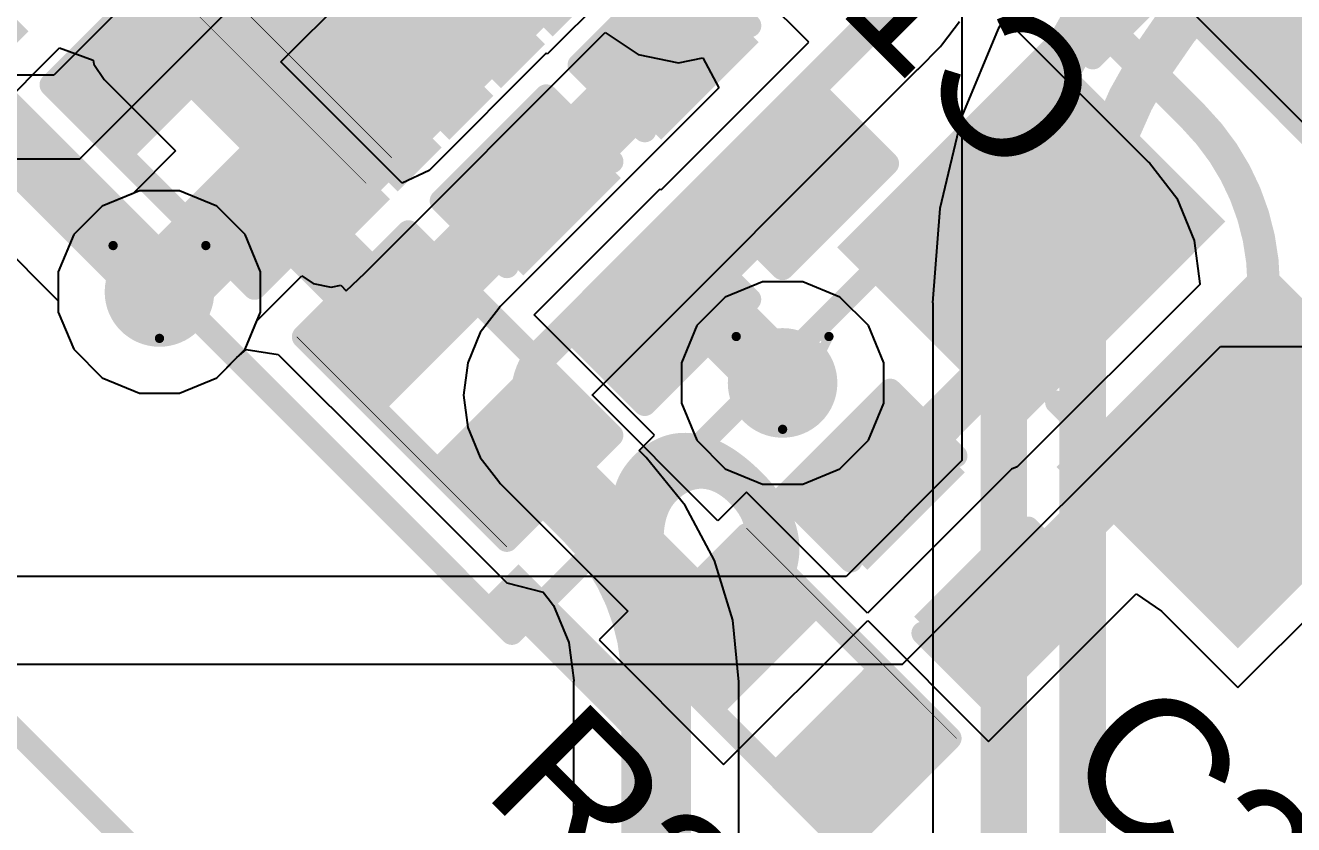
# Model space of a CAD drawing. Header units: inches. Extents: x 0 to 12.2, y 0 to 7.
# Drawn here: x 2.1541 to 2.4275, y 1.8265 to 1.9987 of the extents above; entities that cross this region are included whole.
import ezdxf

# ---------------------------------------------------------------- set-up
doc = ezdxf.new("R2010")
doc.units = ezdxf.units.IN
doc.header["$MEASUREMENT"] = 0
for name, color, linetype in [('Bottom Layer', 5, 'Continuous'), ('Bottom Overlay', 54, 'Continuous'), ('Bottom Paste', 16, 'Continuous'), ('Bottom Solder', 6, 'Continuous'), ('Drill Drawing', 1, 'Continuous'), ('Layer 1', 16, 'Continuous'), ('Layer 2', 76, 'Continuous'), ('Top Layer', 1, 'Continuous'), ('Top Overlay', 2, 'Continuous'), ('Top Paste', 8, 'Continuous'), ('Top Solder', 216, 'Continuous'), ('Via Holes', 16, 'Continuous')]:
    doc.layers.add(name, color=color, linetype=linetype)
doc.styles.add('Arial', font='', dxfattribs={"height": 0.2})
doc.styles.add('Arial Black_Bold', font='', dxfattribs={"height": 0.2})
doc.styles.get('Arial').set_extended_font_data('Arial')
doc.styles.get('Arial Black_Bold').set_extended_font_data('Arial Black', bold=True)

# ---------------------------------------------------------------- blocks, each defined once
blk = doc.blocks.new('SMD3225_4P_15')
at = {"layer": 'Top Layer'}
for points in [[(0.01574805, 0.05708665), (0.07086615, 0.05708665), (0.07086615, 0.00984255), (0.01574805, 0.00984255)], [(-0.07086615, -0.00984245), (-0.01574805, -0.00984245), (-0.01574805, -0.05708655), (-0.07086615, -0.05708655)], [(0.01574805, -0.00984245), (0.07086615, -0.00984245), (0.07086615, -0.05708655), (0.01574805, -0.05708655)]]:
    blk.add_hatch(color=1, dxfattribs=at).paths.add_polyline_path(points)
at = {"layer": 'Top Paste'}
for points in [[(0.01574805, 0.05708665), (0.07086615, 0.05708665), (0.07086615, 0.00984255), (0.01574805, 0.00984255)], [(-0.07086615, -0.00984245), (-0.01574805, -0.00984245), (-0.01574805, -0.05708655), (-0.07086615, -0.05708655)], [(0.01574805, -0.00984245), (0.07086615, -0.00984245), (0.07086615, -0.05708655), (0.01574805, -0.05708655)]]:
    blk.add_hatch(color=8, dxfattribs=at).paths.add_polyline_path(points)
at = {"layer": 'Top Solder'}
for points in [[(0.01174805, 0.06108665), (0.07486615, 0.06108665), (0.07486615, 0.00584255), (0.01174805, 0.00584255)], [(-0.07486615, -0.00584245), (-0.01174805, -0.00584245), (-0.01174805, -0.06108655), (-0.07486615, -0.06108655)], [(0.01174805, -0.00584245), (0.07486615, -0.00584245), (0.07486615, -0.06108655), (0.01174805, -0.06108655)]]:
    blk.add_hatch(color=216, dxfattribs=at).paths.add_polyline_path(points)
at = {"layer": 'Top Overlay'}
for points in [[(0.065, -0.004, 0.005, 0.005, 0), (0.065, 0.003, 0.005, 0.005, 0)], [(0.007, -0.0509999, 0.005, 0.005, 0), (-0.008, -0.0509999, 0.005, 0.005, 0)]]:
    blk.add_lwpolyline(points, format="xyseb", dxfattribs=at)
for points in [[(0.06375, 0.003, 0.0025, 0.0025, 1), (0.06625, 0.003, 0.0025, 0.0025, 1)], [(0.06375, -0.004, 0.0025, 0.0025, 1), (0.06625, -0.004, 0.0025, 0.0025, 1)], [(0.00575, -0.0509999, 0.0025, 0.0025, 1), (0.00825, -0.0509999, 0.0025, 0.0025, 1)]]:
    blk.add_lwpolyline(points, format="xyseb", close=True, dxfattribs=at)
blk = doc.blocks.new('LQFP_128_EP_14_14__28')
at = {"layer": 'Top Layer'}
for points in [[(0.2696725, -0.200787), (0.2696725, -0.192913), (0.3287275, -0.192913), (0.3287275, -0.200787)], [(0.2696724, -0.216537), (0.2696724, -0.208663), (0.3287274, -0.208663), (0.3287274, -0.216537)], [(0.2696725, -0.232287), (0.2696725, -0.224413), (0.3287275, -0.224413), (0.3287275, -0.232287)], [(0.2696725, -0.248037), (0.2696725, -0.240163), (0.3287275, -0.240163), (0.3287275, -0.248037)]]:
    blk.add_hatch(color=1, dxfattribs=at).paths.add_polyline_path(points)
at = {"layer": 'Top Paste'}
for points in [[(0.2696725, -0.200787), (0.2696725, -0.192913), (0.3287275, -0.192913), (0.3287275, -0.200787)], [(0.2696724, -0.216537), (0.2696724, -0.208663), (0.3287274, -0.208663), (0.3287274, -0.216537)], [(0.2696725, -0.232287), (0.2696725, -0.224413), (0.3287275, -0.224413), (0.3287275, -0.232287)], [(0.2696725, -0.248037), (0.2696725, -0.240163), (0.3287275, -0.240163), (0.3287275, -0.248037)]]:
    blk.add_hatch(color=8, dxfattribs=at).paths.add_polyline_path(points)
at = {"layer": 'Top Solder'}
for points in [[(0.2669166, -0.1877929), (0.2669166, -0.1744071), (0.3314834, -0.1744071), (0.3314834, -0.1877929)], [(0.2669166, -0.2035429), (0.2669166, -0.1901571), (0.3314834, -0.1901571), (0.3314834, -0.2035429)], [(0.2669165, -0.2192929), (0.2669165, -0.2059071), (0.3314833, -0.2059071), (0.3314833, -0.2192929)], [(0.2669166, -0.2350429), (0.2669166, -0.2216571), (0.3314834, -0.2216571), (0.3314834, -0.2350429)], [(0.2669166, -0.2507929), (0.2669166, -0.2374071), (0.3314834, -0.2374071), (0.3314834, -0.2507929)], [(0.2374071, -0.2669166), (0.2507929, -0.2669166), (0.2507929, -0.3314834), (0.2374071, -0.3314834)]]:
    blk.add_hatch(color=216, dxfattribs=at).paths.add_polyline_path(points)
blk = doc.blocks.new('R___0402_B_126')
at = {"layer": 'Bottom Layer'}
for points in [[(-0.009500000000000001, 0.0125), (-0.009499999999999998, -0.0125), (-0.0275, -0.0125), (-0.0275, 0.0125)], [(0.0275, 0.0125), (0.0275, -0.0125), (0.009500000000000001, -0.0125), (0.009499999999999998, 0.0125)]]:
    blk.add_hatch(color=5, dxfattribs=at).paths.add_polyline_path(points)
at = {"layer": 'Bottom Paste'}
for points in [[(-0.009500000000000001, 0.0125), (-0.009499999999999998, -0.0125), (-0.0275, -0.0125), (-0.0275, 0.0125)], [(0.0275, 0.0125), (0.0275, -0.0125), (0.009500000000000001, -0.0125), (0.009499999999999998, 0.0125)]]:
    blk.add_hatch(color=16, dxfattribs=at).paths.add_polyline_path(points)
at = {"layer": 'Bottom Solder'}
for points in [[(-0.007334600000000002, 0.0146654), (-0.007334599999999998, -0.0146654), (-0.0296654, -0.0146654), (-0.0296654, 0.0146654)], [(0.0296654, 0.0146654), (0.0296654, -0.0146654), (0.007334600000000002, -0.0146654), (0.007334599999999998, 0.0146654)]]:
    blk.add_hatch(color=6, dxfattribs=at).paths.add_polyline_path(points)
at = {"layer": 'Bottom Overlay'}
for points in [[(-0.031, 0.016, 0.005, 0.005, 0), (-0.031, -0.016, 0.005, 0.005, 0)], [(0.031, 0.016, 0.005, 0.005, 0), (-0.031, 0.016, 0.005, 0.005, 0)], [(0.032, 0.017, 0.000127, 0.000127, 0), (-0.032, 0.017, 0.000127, 0.000127, 0)], [(0.031, 0.016, 0.005, 0.005, 0), (0.031, -0.016, 0.005, 0.005, 0)], [(0.031, -0.016, 0.005, 0.005, 0), (-0.031, -0.016, 0.005, 0.005, 0)]]:
    blk.add_lwpolyline(points, format="xyseb", dxfattribs=at)
for points in [[(-0.03225, 0.016, 0.0025, 0.0025, 1), (-0.02975, 0.016, 0.0025, 0.0025, 1)], [(-0.03225, 0.016, 0.0025, 0.0025, 1), (-0.02975, 0.016, 0.0025, 0.0025, 1)], [(-0.0320317, 0.017, 6.35e-05, 6.35e-05, 1), (-0.0319683, 0.017, 6.35e-05, 6.35e-05, 1)], [(0.02975, 0.016, 0.0025, 0.0025, 1), (0.03225, 0.016, 0.0025, 0.0025, 1)], [(0.02975, 0.016, 0.0025, 0.0025, 1), (0.03225, 0.016, 0.0025, 0.0025, 1)], [(0.0319683, 0.017, 6.35e-05, 6.35e-05, 1), (0.0320317, 0.017, 6.35e-05, 6.35e-05, 1)], [(-0.03225, -0.016, 0.0025, 0.0025, 1), (-0.02975, -0.016, 0.0025, 0.0025, 1)], [(-0.03225, -0.016, 0.0025, 0.0025, 1), (-0.02975, -0.016, 0.0025, 0.0025, 1)], [(0.02975, -0.016, 0.0025, 0.0025, 1), (0.03225, -0.016, 0.0025, 0.0025, 1)], [(0.02975, -0.016, 0.0025, 0.0025, 1), (0.03225, -0.016, 0.0025, 0.0025, 1)]]:
    blk.add_lwpolyline(points, format="xyseb", close=True, dxfattribs=at)
blk = doc.blocks.new('R___0402_134')
at = {"layer": 'Top Layer'}
for points in [[(-0.0275, -0.0125), (-0.0275, 0.0125), (-0.009499999999999998, 0.0125), (-0.009500000000000001, -0.0125)], [(0.009499999999999998, -0.0125), (0.009500000000000001, 0.0125), (0.0275, 0.0125), (0.0275, -0.0125)]]:
    blk.add_hatch(color=1, dxfattribs=at).paths.add_polyline_path(points)
at = {"layer": 'Top Paste'}
for points in [[(-0.0275, -0.0125), (-0.0275, 0.0125), (-0.009499999999999998, 0.0125), (-0.009500000000000001, -0.0125)], [(0.009499999999999998, -0.0125), (0.009500000000000001, 0.0125), (0.0275, 0.0125), (0.0275, -0.0125)]]:
    blk.add_hatch(color=8, dxfattribs=at).paths.add_polyline_path(points)
at = {"layer": 'Top Solder'}
for points in [[(-0.0296654, -0.0146654), (-0.0296654, 0.0146654), (-0.007334599999999998, 0.0146654), (-0.007334600000000002, -0.0146654)], [(0.007334599999999998, -0.0146654), (0.007334600000000002, 0.0146654), (0.0296654, 0.0146654), (0.0296654, -0.0146654)]]:
    blk.add_hatch(color=216, dxfattribs=at).paths.add_polyline_path(points)
at = {"layer": 'Top Overlay'}
for points in [[(-0.031, 0.016, 0.005, 0.005, 0), (-0.031, -0.016, 0.005, 0.005, 0)], [(0.031, 0.016, 0.005, 0.005, 0), (-0.031, 0.016, 0.005, 0.005, 0)], [(0.031, 0.016, 0.005, 0.005, 0), (0.031, -0.016, 0.005, 0.005, 0)], [(0.031, -0.016, 0.005, 0.005, 0), (-0.031, -0.016, 0.005, 0.005, 0)], [(0.032, -0.017, 0.000127, 0.000127, 0), (-0.032, -0.017, 0.000127, 0.000127, 0)]]:
    blk.add_lwpolyline(points, format="xyseb", dxfattribs=at)
for points in [[(-0.03225, 0.016, 0.0025, 0.0025, 1), (-0.02975, 0.016, 0.0025, 0.0025, 1)], [(-0.03225, 0.016, 0.0025, 0.0025, 1), (-0.02975, 0.016, 0.0025, 0.0025, 1)], [(0.02975, 0.016, 0.0025, 0.0025, 1), (0.03225, 0.016, 0.0025, 0.0025, 1)], [(0.02975, 0.016, 0.0025, 0.0025, 1), (0.03225, 0.016, 0.0025, 0.0025, 1)], [(-0.03225, -0.016, 0.0025, 0.0025, 1), (-0.02975, -0.016, 0.0025, 0.0025, 1)], [(-0.03225, -0.016, 0.0025, 0.0025, 1), (-0.02975, -0.016, 0.0025, 0.0025, 1)], [(0.02975, -0.016, 0.0025, 0.0025, 1), (0.03225, -0.016, 0.0025, 0.0025, 1)], [(0.02975, -0.016, 0.0025, 0.0025, 1), (0.03225, -0.016, 0.0025, 0.0025, 1)], [(-0.0320317, -0.017, 6.35e-05, 6.35e-05, 1), (-0.0319683, -0.017, 6.35e-05, 6.35e-05, 1)], [(0.0319683, -0.017, 6.35e-05, 6.35e-05, 1), (0.0320317, -0.017, 6.35e-05, 6.35e-05, 1)]]:
    blk.add_lwpolyline(points, format="xyseb", close=True, dxfattribs=at)
blk = doc.blocks.new('R___0402_B_135')
at = {"layer": 'Bottom Layer'}
for points in [[(-0.009500000000000001, 0.0125), (-0.009499999999999998, -0.0125), (-0.0275, -0.0125), (-0.0275, 0.0125)], [(0.0275, 0.0125), (0.0275, -0.0125), (0.009500000000000001, -0.0125), (0.009499999999999998, 0.0125)]]:
    blk.add_hatch(color=5, dxfattribs=at).paths.add_polyline_path(points)
at = {"layer": 'Bottom Paste'}
for points in [[(-0.009500000000000001, 0.0125), (-0.009499999999999998, -0.0125), (-0.0275, -0.0125), (-0.0275, 0.0125)], [(0.0275, 0.0125), (0.0275, -0.0125), (0.009500000000000001, -0.0125), (0.009499999999999998, 0.0125)]]:
    blk.add_hatch(color=16, dxfattribs=at).paths.add_polyline_path(points)
at = {"layer": 'Bottom Solder'}
for points in [[(-0.007334600000000002, 0.0146654), (-0.007334599999999998, -0.0146654), (-0.0296654, -0.0146654), (-0.0296654, 0.0146654)], [(0.0296654, 0.0146654), (0.0296654, -0.0146654), (0.007334600000000002, -0.0146654), (0.007334599999999998, 0.0146654)]]:
    blk.add_hatch(color=6, dxfattribs=at).paths.add_polyline_path(points)
at = {"layer": 'Bottom Overlay'}
for points in [[(0.031, 0.016, 0.005, 0.005, 0), (-0.031, 0.016, 0.005, 0.005, 0)], [(-0.031, 0.016, 0.005, 0.005, 0), (-0.031, -0.016, 0.005, 0.005, 0)], [(0.032, 0.017, 0.000127, 0.000127, 0), (-0.032, 0.017, 0.000127, 0.000127, 0)], [(0.031, 0.016, 0.005, 0.005, 0), (0.031, -0.016, 0.005, 0.005, 0)], [(0.031, -0.016, 0.005, 0.005, 0), (-0.031, -0.016, 0.005, 0.005, 0)]]:
    blk.add_lwpolyline(points, format="xyseb", dxfattribs=at)
for points in [[(-0.03225, 0.016, 0.0025, 0.0025, 1), (-0.02975, 0.016, 0.0025, 0.0025, 1)], [(-0.03225, 0.016, 0.0025, 0.0025, 1), (-0.02975, 0.016, 0.0025, 0.0025, 1)], [(-0.0320317, 0.017, 6.35e-05, 6.35e-05, 1), (-0.0319683, 0.017, 6.35e-05, 6.35e-05, 1)], [(0.02975, 0.016, 0.0025, 0.0025, 1), (0.03225, 0.016, 0.0025, 0.0025, 1)], [(0.02975, 0.016, 0.0025, 0.0025, 1), (0.03225, 0.016, 0.0025, 0.0025, 1)], [(0.0319683, 0.017, 6.35e-05, 6.35e-05, 1), (0.0320317, 0.017, 6.35e-05, 6.35e-05, 1)], [(-0.03225, -0.016, 0.0025, 0.0025, 1), (-0.02975, -0.016, 0.0025, 0.0025, 1)], [(-0.03225, -0.016, 0.0025, 0.0025, 1), (-0.02975, -0.016, 0.0025, 0.0025, 1)], [(0.02975, -0.016, 0.0025, 0.0025, 1), (0.03225, -0.016, 0.0025, 0.0025, 1)], [(0.02975, -0.016, 0.0025, 0.0025, 1), (0.03225, -0.016, 0.0025, 0.0025, 1)]]:
    blk.add_lwpolyline(points, format="xyseb", close=True, dxfattribs=at)
blk = doc.blocks.new('R___0402_B_137')
at = {"layer": 'Bottom Layer'}
for points in [[(-0.009500000000000001, 0.0125), (-0.009499999999999998, -0.0125), (-0.0275, -0.0125), (-0.0275, 0.0125)], [(0.0275, 0.0125), (0.0275, -0.0125), (0.009500000000000001, -0.0125), (0.009499999999999998, 0.0125)]]:
    blk.add_hatch(color=5, dxfattribs=at).paths.add_polyline_path(points)
at = {"layer": 'Bottom Paste'}
for points in [[(-0.009500000000000001, 0.0125), (-0.009499999999999998, -0.0125), (-0.0275, -0.0125), (-0.0275, 0.0125)], [(0.0275, 0.0125), (0.0275, -0.0125), (0.009500000000000001, -0.0125), (0.009499999999999998, 0.0125)]]:
    blk.add_hatch(color=16, dxfattribs=at).paths.add_polyline_path(points)
at = {"layer": 'Bottom Solder'}
for points in [[(-0.007334600000000002, 0.0146654), (-0.007334599999999998, -0.0146654), (-0.0296654, -0.0146654), (-0.0296654, 0.0146654)], [(0.0296654, 0.0146654), (0.0296654, -0.0146654), (0.007334600000000002, -0.0146654), (0.007334599999999998, 0.0146654)]]:
    blk.add_hatch(color=6, dxfattribs=at).paths.add_polyline_path(points)
at = {"layer": 'Bottom Overlay'}
for points in [[(-0.031, 0.016, 0.005, 0.005, 0), (0.031, 0.016, 0.005, 0.005, 0)], [(-0.031, -0.016, 0.005, 0.005, 0), (-0.031, 0.016, 0.005, 0.005, 0)], [(-0.032, 0.017, 0.000127, 0.000127, 0), (0.032, 0.017, 0.000127, 0.000127, 0)], [(0.031, -0.016, 0.005, 0.005, 0), (0.031, 0.016, 0.005, 0.005, 0)], [(-0.031, -0.016, 0.005, 0.005, 0), (0.031, -0.016, 0.005, 0.005, 0)]]:
    blk.add_lwpolyline(points, format="xyseb", dxfattribs=at)
for points in [[(-0.03225, 0.016, 0.0025, 0.0025, 1), (-0.02975, 0.016, 0.0025, 0.0025, 1)], [(-0.03225, 0.016, 0.0025, 0.0025, 1), (-0.02975, 0.016, 0.0025, 0.0025, 1)], [(-0.0320317, 0.017, 6.35e-05, 6.35e-05, 1), (-0.0319683, 0.017, 6.35e-05, 6.35e-05, 1)], [(0.02975, 0.016, 0.0025, 0.0025, 1), (0.03225, 0.016, 0.0025, 0.0025, 1)], [(0.02975, 0.016, 0.0025, 0.0025, 1), (0.03225, 0.016, 0.0025, 0.0025, 1)], [(0.0319683, 0.017, 6.35e-05, 6.35e-05, 1), (0.0320317, 0.017, 6.35e-05, 6.35e-05, 1)], [(-0.03225, -0.016, 0.0025, 0.0025, 1), (-0.02975, -0.016, 0.0025, 0.0025, 1)], [(-0.03225, -0.016, 0.0025, 0.0025, 1), (-0.02975, -0.016, 0.0025, 0.0025, 1)], [(0.02975, -0.016, 0.0025, 0.0025, 1), (0.03225, -0.016, 0.0025, 0.0025, 1)], [(0.02975, -0.016, 0.0025, 0.0025, 1), (0.03225, -0.016, 0.0025, 0.0025, 1)]]:
    blk.add_lwpolyline(points, format="xyseb", close=True, dxfattribs=at)
blk = doc.blocks.new('C___0402_B_336')
at = {"layer": 'Bottom Layer'}
for points in [[(-0.009500000000000001, 0.0125), (-0.009499999999999998, -0.0125), (-0.0275, -0.0125), (-0.0275, 0.0125)], [(0.0275, 0.0125), (0.0275, -0.0125), (0.009500000000000001, -0.0125), (0.009499999999999998, 0.0125)]]:
    blk.add_hatch(color=5, dxfattribs=at).paths.add_polyline_path(points)
at = {"layer": 'Bottom Paste'}
for points in [[(-0.009500000000000001, 0.0125), (-0.009499999999999998, -0.0125), (-0.0275, -0.0125), (-0.0275, 0.0125)], [(0.0275, 0.0125), (0.0275, -0.0125), (0.009500000000000001, -0.0125), (0.009499999999999998, 0.0125)]]:
    blk.add_hatch(color=16, dxfattribs=at).paths.add_polyline_path(points)
at = {"layer": 'Bottom Solder'}
for points in [[(-0.007137800000000001, 0.0148622), (-0.007137799999999999, -0.0148622), (-0.0298622, -0.0148622), (-0.0298622, 0.0148622)], [(0.0298622, 0.0148622), (0.0298622, -0.0148622), (0.007137800000000001, -0.0148622), (0.007137799999999999, 0.0148622)]]:
    blk.add_hatch(color=6, dxfattribs=at).paths.add_polyline_path(points)
at = {"layer": 'Bottom Overlay'}
for points in [[(-0.031, 0.016, 0.005, 0.005, 0), (-0.031, -0.016, 0.005, 0.005, 0)], [(-0.011, 0.016, 0.005, 0.005, 0), (-0.031, 0.016, 0.005, 0.005, 0)], [(0.031, 0.016, 0.005, 0.005, 0), (0.011, 0.016, 0.005, 0.005, 0)], [(0.031, 0.016, 0.005, 0.005, 0), (0.031, -0.016, 0.005, 0.005, 0)], [(-0.011, -0.016, 0.005, 0.005, 0), (-0.031, -0.016, 0.005, 0.005, 0)], [(0.031, -0.016, 0.005, 0.005, 0), (0.011, -0.016, 0.005, 0.005, 0)]]:
    blk.add_lwpolyline(points, format="xyseb", dxfattribs=at)
for points in [[(-0.03225, 0.016, 0.0025, 0.0025, 1), (-0.02975, 0.016, 0.0025, 0.0025, 1)], [(-0.03225, 0.016, 0.0025, 0.0025, 1), (-0.02975, 0.016, 0.0025, 0.0025, 1)], [(-0.01225, 0.016, 0.0025, 0.0025, 1), (-0.00975, 0.016, 0.0025, 0.0025, 1)], [(0.00975, 0.016, 0.0025, 0.0025, 1), (0.01225, 0.016, 0.0025, 0.0025, 1)], [(0.02975, 0.016, 0.0025, 0.0025, 1), (0.03225, 0.016, 0.0025, 0.0025, 1)], [(0.02975, 0.016, 0.0025, 0.0025, 1), (0.03225, 0.016, 0.0025, 0.0025, 1)], [(-0.03225, -0.016, 0.0025, 0.0025, 1), (-0.02975, -0.016, 0.0025, 0.0025, 1)], [(-0.03225, -0.016, 0.0025, 0.0025, 1), (-0.02975, -0.016, 0.0025, 0.0025, 1)], [(-0.01225, -0.016, 0.0025, 0.0025, 1), (-0.00975, -0.016, 0.0025, 0.0025, 1)], [(0.00975, -0.016, 0.0025, 0.0025, 1), (0.01225, -0.016, 0.0025, 0.0025, 1)], [(0.02975, -0.016, 0.0025, 0.0025, 1), (0.03225, -0.016, 0.0025, 0.0025, 1)], [(0.02975, -0.016, 0.0025, 0.0025, 1), (0.03225, -0.016, 0.0025, 0.0025, 1)]]:
    blk.add_lwpolyline(points, format="xyseb", close=True, dxfattribs=at)
blk = doc.blocks.new('C___0402_B_337')
at = {"layer": 'Bottom Layer'}
for points in [[(-0.009500000000000001, 0.0124999), (-0.009499999999999998, -0.0125001), (-0.0275, -0.0125001), (-0.0275, 0.0124999)], [(0.0275, 0.0125), (0.0275, -0.0125), (0.009500000000000001, -0.0125), (0.009499999999999998, 0.0125)]]:
    blk.add_hatch(color=5, dxfattribs=at).paths.add_polyline_path(points)
at = {"layer": 'Bottom Paste'}
for points in [[(-0.009500000000000001, 0.0124999), (-0.009499999999999998, -0.0125001), (-0.0275, -0.0125001), (-0.0275, 0.0124999)], [(0.0275, 0.0125), (0.0275, -0.0125), (0.009500000000000001, -0.0125), (0.009499999999999998, 0.0125)]]:
    blk.add_hatch(color=16, dxfattribs=at).paths.add_polyline_path(points)
at = {"layer": 'Bottom Solder'}
for points in [[(-0.007137800000000001, 0.0148621), (-0.007137799999999999, -0.0148623), (-0.0298622, -0.0148623), (-0.0298622, 0.0148621)], [(0.0298622, 0.0148622), (0.0298622, -0.0148622), (0.007137800000000001, -0.0148622), (0.007137799999999999, 0.0148622)]]:
    blk.add_hatch(color=6, dxfattribs=at).paths.add_polyline_path(points)
at = {"layer": 'Bottom Overlay'}
for points in [[(-0.031, 0.016, 0.005, 0.005, 0), (-0.031, -0.016, 0.005, 0.005, 0)], [(-0.011, 0.016, 0.005, 0.005, 0), (-0.031, 0.016, 0.005, 0.005, 0)], [(0.031, 0.016, 0.005, 0.005, 0), (0.011, 0.016, 0.005, 0.005, 0)], [(0.031, 0.016, 0.005, 0.005, 0), (0.031, -0.016, 0.005, 0.005, 0)], [(-0.011, -0.0160001, 0.005, 0.005, 0), (-0.031, -0.016, 0.005, 0.005, 0)], [(0.031, -0.016, 0.005, 0.005, 0), (0.011, -0.0160001, 0.005, 0.005, 0)]]:
    blk.add_lwpolyline(points, format="xyseb", dxfattribs=at)
for points in [[(-0.03225, 0.016, 0.0025, 0.0025, 1), (-0.02975, 0.016, 0.0025, 0.0025, 1)], [(-0.03225, 0.016, 0.0025, 0.0025, 1), (-0.02975, 0.016, 0.0025, 0.0025, 1)], [(-0.01225, 0.016, 0.0025, 0.0025, 1), (-0.00975, 0.016, 0.0025, 0.0025, 1)], [(0.00975, 0.016, 0.0025, 0.0025, 1), (0.01225, 0.016, 0.0025, 0.0025, 1)], [(0.02975, 0.016, 0.0025, 0.0025, 1), (0.03225, 0.016, 0.0025, 0.0025, 1)], [(0.02975, 0.016, 0.0025, 0.0025, 1), (0.03225, 0.016, 0.0025, 0.0025, 1)], [(-0.03225, -0.016, 0.0025, 0.0025, 1), (-0.02975, -0.016, 0.0025, 0.0025, 1)], [(-0.03225, -0.016, 0.0025, 0.0025, 1), (-0.02975, -0.016, 0.0025, 0.0025, 1)], [(-0.01225, -0.0160001, 0.0025, 0.0025, 1), (-0.00975, -0.0160001, 0.0025, 0.0025, 1)], [(0.00975, -0.0160001, 0.0025, 0.0025, 1), (0.01225, -0.0160001, 0.0025, 0.0025, 1)], [(0.02975, -0.016, 0.0025, 0.0025, 1), (0.03225, -0.016, 0.0025, 0.0025, 1)], [(0.02975, -0.016, 0.0025, 0.0025, 1), (0.03225, -0.016, 0.0025, 0.0025, 1)]]:
    blk.add_lwpolyline(points, format="xyseb", close=True, dxfattribs=at)
blk = doc.blocks.new('C___0402_B_340')
at = {"layer": 'Bottom Layer'}
for points in [[(-0.009500000000000001, 0.0125), (-0.009499999999999998, -0.0125), (-0.0275, -0.0125), (-0.0275, 0.0125)], [(0.0275, 0.0125), (0.0275, -0.0125), (0.009500000000000001, -0.0125), (0.009499999999999998, 0.0125)]]:
    blk.add_hatch(color=5, dxfattribs=at).paths.add_polyline_path(points)
at = {"layer": 'Bottom Paste'}
for points in [[(-0.009500000000000001, 0.0125), (-0.009499999999999998, -0.0125), (-0.0275, -0.0125), (-0.0275, 0.0125)], [(0.0275, 0.0125), (0.0275, -0.0125), (0.009500000000000001, -0.0125), (0.009499999999999998, 0.0125)]]:
    blk.add_hatch(color=16, dxfattribs=at).paths.add_polyline_path(points)
at = {"layer": 'Bottom Solder'}
for points in [[(-0.007137800000000001, 0.0148622), (-0.007137799999999999, -0.0148622), (-0.0298622, -0.0148622), (-0.0298622, 0.0148622)], [(0.0298622, 0.0148622), (0.0298622, -0.0148622), (0.007137800000000001, -0.0148622), (0.007137799999999999, 0.0148622)]]:
    blk.add_hatch(color=6, dxfattribs=at).paths.add_polyline_path(points)
at = {"layer": 'Bottom Overlay'}
for points in [[(-0.011, 0.016, 0.005, 0.005, 0), (-0.031, 0.016, 0.005, 0.005, 0)], [(-0.031, 0.016, 0.005, 0.005, 0), (-0.031, -0.016, 0.005, 0.005, 0)], [(0.031, 0.016, 0.005, 0.005, 0), (0.011, 0.016, 0.005, 0.005, 0)], [(0.031, 0.016, 0.005, 0.005, 0), (0.031, -0.016, 0.005, 0.005, 0)], [(-0.011, -0.016, 0.005, 0.005, 0), (-0.031, -0.016, 0.005, 0.005, 0)], [(0.031, -0.016, 0.005, 0.005, 0), (0.011, -0.016, 0.005, 0.005, 0)]]:
    blk.add_lwpolyline(points, format="xyseb", dxfattribs=at)
for points in [[(-0.03225, 0.016, 0.0025, 0.0025, 1), (-0.02975, 0.016, 0.0025, 0.0025, 1)], [(-0.03225, 0.016, 0.0025, 0.0025, 1), (-0.02975, 0.016, 0.0025, 0.0025, 1)], [(-0.01225, 0.016, 0.0025, 0.0025, 1), (-0.00975, 0.016, 0.0025, 0.0025, 1)], [(0.00975, 0.016, 0.0025, 0.0025, 1), (0.01225, 0.016, 0.0025, 0.0025, 1)], [(0.02975, 0.016, 0.0025, 0.0025, 1), (0.03225, 0.016, 0.0025, 0.0025, 1)], [(0.02975, 0.016, 0.0025, 0.0025, 1), (0.03225, 0.016, 0.0025, 0.0025, 1)], [(-0.03225, -0.016, 0.0025, 0.0025, 1), (-0.02975, -0.016, 0.0025, 0.0025, 1)], [(-0.03225, -0.016, 0.0025, 0.0025, 1), (-0.02975, -0.016, 0.0025, 0.0025, 1)], [(-0.01225, -0.016, 0.0025, 0.0025, 1), (-0.00975, -0.016, 0.0025, 0.0025, 1)], [(0.00975, -0.016, 0.0025, 0.0025, 1), (0.01225, -0.016, 0.0025, 0.0025, 1)], [(0.02975, -0.016, 0.0025, 0.0025, 1), (0.03225, -0.016, 0.0025, 0.0025, 1)], [(0.02975, -0.016, 0.0025, 0.0025, 1), (0.03225, -0.016, 0.0025, 0.0025, 1)]]:
    blk.add_lwpolyline(points, format="xyseb", close=True, dxfattribs=at)
blk = doc.blocks.new('C___0402_352')
at = {"layer": 'Top Layer'}
for points in [[(-0.0275, -0.0125), (-0.0275, 0.0125), (-0.009500000000000003, 0.0125), (-0.009499999999999996, -0.0125)], [(0.009500000000000003, -0.0125), (0.009499999999999996, 0.0125), (0.0275, 0.0125), (0.0275, -0.0125)]]:
    blk.add_hatch(color=1, dxfattribs=at).paths.add_polyline_path(points)
at = {"layer": 'Top Paste'}
for points in [[(-0.0275, -0.0125), (-0.0275, 0.0125), (-0.009500000000000003, 0.0125), (-0.009499999999999996, -0.0125)], [(0.009500000000000003, -0.0125), (0.009499999999999996, 0.0125), (0.0275, 0.0125), (0.0275, -0.0125)]]:
    blk.add_hatch(color=8, dxfattribs=at).paths.add_polyline_path(points)
at = {"layer": 'Top Solder'}
for points in [[(-0.0298622, -0.0148622), (-0.0298622, 0.0148622), (-0.007137800000000003, 0.0148622), (-0.007137799999999997, -0.0148622)], [(0.007137800000000003, -0.0148622), (0.007137799999999997, 0.0148622), (0.0298622, 0.0148622), (0.0298622, -0.0148622)]]:
    blk.add_hatch(color=216, dxfattribs=at).paths.add_polyline_path(points)
at = {"layer": 'Top Overlay'}
for points in [[(-0.031, 0.016, 0.005, 0.005, 0), (-0.011, 0.016, 0.005, 0.005, 0)], [(-0.031, -0.016, 0.005, 0.005, 0), (-0.031, 0.016, 0.005, 0.005, 0)], [(0.011, 0.016, 0.005, 0.005, 0), (0.031, 0.016, 0.005, 0.005, 0)], [(0.031, -0.016, 0.005, 0.005, 0), (0.031, 0.016, 0.005, 0.005, 0)], [(-0.031, -0.016, 0.005, 0.005, 0), (-0.011, -0.016, 0.005, 0.005, 0)], [(0.011, -0.016, 0.005, 0.005, 0), (0.031, -0.016, 0.005, 0.005, 0)]]:
    blk.add_lwpolyline(points, format="xyseb", dxfattribs=at)
for points in [[(-0.03225, 0.016, 0.0025, 0.0025, 1), (-0.02975, 0.016, 0.0025, 0.0025, 1)], [(-0.03225, 0.016, 0.0025, 0.0025, 1), (-0.02975, 0.016, 0.0025, 0.0025, 1)], [(-0.01225, 0.016, 0.0025, 0.0025, 1), (-0.00975, 0.016, 0.0025, 0.0025, 1)], [(0.00975, 0.016, 0.0025, 0.0025, 1), (0.01225, 0.016, 0.0025, 0.0025, 1)], [(0.02975, 0.016, 0.0025, 0.0025, 1), (0.03225, 0.016, 0.0025, 0.0025, 1)], [(0.02975, 0.016, 0.0025, 0.0025, 1), (0.03225, 0.016, 0.0025, 0.0025, 1)], [(-0.03225, -0.016, 0.0025, 0.0025, 1), (-0.02975, -0.016, 0.0025, 0.0025, 1)], [(-0.03225, -0.016, 0.0025, 0.0025, 1), (-0.02975, -0.016, 0.0025, 0.0025, 1)], [(-0.01225, -0.016, 0.0025, 0.0025, 1), (-0.00975, -0.016, 0.0025, 0.0025, 1)], [(0.00975, -0.016, 0.0025, 0.0025, 1), (0.01225, -0.016, 0.0025, 0.0025, 1)], [(0.02975, -0.016, 0.0025, 0.0025, 1), (0.03225, -0.016, 0.0025, 0.0025, 1)], [(0.02975, -0.016, 0.0025, 0.0025, 1), (0.03225, -0.016, 0.0025, 0.0025, 1)]]:
    blk.add_lwpolyline(points, format="xyseb", close=True, dxfattribs=at)

msp = doc.modelspace()

# ---------------------------------------------------------------- hatches: boundary and pattern name
at = {"layer": 'Bottom Layer'}
h = msp.add_hatch(color=5, dxfattribs=at)
edge = h.paths.add_edge_path()
edge.add_arc((2.1829699, 1.9412788), 0.011811, 0, 360)
h = msp.add_hatch(color=5, dxfattribs=at)
edge = h.paths.add_edge_path()
edge.add_arc((2.3173032, 1.9216788), 0.011811, 0, 360)
at = {"layer": 'Layer 1'}
h = msp.add_hatch(color=16, dxfattribs=at)
edge = h.paths.add_edge_path()
edge.add_arc((2.1829699, 1.9412788), 0.011811, 0, 360)
h = msp.add_hatch(color=16, dxfattribs=at)
edge = h.paths.add_edge_path()
edge.add_arc((2.3173032, 1.9216788), 0.011811, 0, 360)
at = {"layer": 'Layer 2'}
h = msp.add_hatch(color=76, dxfattribs=at)
edge = h.paths.add_edge_path()
edge.add_arc((2.1829699, 1.9412788), 0.011811, 0, 360)
h = msp.add_hatch(color=76, dxfattribs=at)
edge = h.paths.add_edge_path()
edge.add_arc((2.3173032, 1.9216788), 0.011811, 0, 360)
at = {"layer": 'Top Layer'}
for points in [[(2.2844535, 2.0169517), (2.2426953, 2.0587099), (2.1782599, 1.9942745), (2.2200181, 1.9525163)], [(2.2774709, 2.0229339), (2.2647837, 2.0356211), (2.1819701, 1.9528075), (2.1946573, 1.9401203)]]:
    msp.add_hatch(color=1, dxfattribs=at).paths.add_polyline_path(points)
h = msp.add_hatch(color=1, dxfattribs=at)
edge = h.paths.add_edge_path()
edge.add_arc((2.1829699, 1.9412788), 0.011811, 0, 360)
h = msp.add_hatch(color=1, dxfattribs=at)
edge = h.paths.add_edge_path()
edge.add_arc((2.3173032, 1.9216788), 0.011811, 0, 360)
at = {"layer": 'Via Holes'}
h = msp.add_hatch(color=7, dxfattribs=at)
edge = h.paths.add_edge_path()
edge.add_arc((2.1829699, 1.9412788), 0.0059055, 0, 360)
h = msp.add_hatch(color=7, dxfattribs=at)
edge = h.paths.add_edge_path()
edge.add_arc((2.3173032, 1.9216788), 0.0059055, 0, 360)

# ---------------------------------------------------------------- linework, layer by layer
at = {"layer": 'Bottom Layer'}
for p, q in [((2.2960735, 2.0219948), (2.2665728, 1.992494)), ((2.3229435, 1.9951248), (2.2960735, 2.0219948)), ((2.2091083, 1.9908732), (2.2364066, 2.0181715)), ((2.3744577, 2.0154158), (2.3637857, 1.9980006)), ((2.3637857, 1.9980006), (2.3559694, 1.9791304)), ((2.2911237, 1.963305), (2.3229435, 1.9951248)), ((2.2352712, 1.9647103), (2.2091083, 1.9908732)), ((2.2663562, 1.9927106), (2.2411245, 1.9674789)), ((2.2665728, 1.992494), (2.2663562, 1.9927106)), ((2.3559694, 1.9791304), (2.3512013, 1.9592698)), ((2.1307026, 1.9698414), (2.1611589, 1.9393851)), ((2.2411245, 1.9674789), (2.2352712, 1.9647103)), ((2.2637254, 1.9363398), (2.2909072, 1.9635216)), ((2.2909072, 1.9635216), (2.2911237, 1.963305)), ((2.3512013, 1.9592698), (2.3495988, 1.9389078)), ((2.1611589, 1.9393851), (2.1611589, 1.9369403)), ((2.3495988, 1.9389078), (2.3497061, 1.9389078)), ((2.3497061, 1.9389078), (2.3497061, 1.3122994)), ((2.1611589, 1.9369403), (2.1644794, 1.9289239)), ((2.2896719, 1.9103934), (2.2637254, 1.9363398)), ((2.1644794, 1.9289239), (2.170615, 1.9227883)), ((2.1996713, 1.9271348), (2.2016905, 1.9288888)), ((2.2016905, 1.9288888), (2.2085875, 1.9278382)), ((2.2085875, 1.9278382), (2.2309821, 1.9054436)), ((2.1953248, 1.9227883), (2.1996713, 1.9271348)), ((2.170615, 1.9227883), (2.1786314, 1.9194678)), ((2.1873084, 1.9194678), (2.1953248, 1.9227883)), ((2.1786314, 1.9194678), (2.1873084, 1.9194678)), ((2.2863787, 1.9071002), (2.2896719, 1.9103934)), ((2.2877906, 1.9056883), (2.2863787, 1.9071002)), ((2.2309821, 1.9054436), (2.2556781, 1.8807476)), ((2.2878609, 1.9055831), (2.2877906, 1.9056883)), ((2.2963131, 1.8952839), (2.2878609, 1.9055831)), ((2.3026526, 1.8834236), (2.2963131, 1.8952839)), ((2.3065564, 1.8705544), (2.3026526, 1.8834236)), ((2.2556781, 1.8807476), (2.257852, 1.8785735)), ((2.257852, 1.8785735), (2.2656673, 1.876553)), ((2.2656673, 1.876553), (2.266752, 1.8751924)), ((2.266752, 1.8751924), (2.2678987, 1.873698)), ((2.2678987, 1.873698), (2.2712008, 1.8657259)), ((2.3078623, 1.8572955), (2.3065564, 1.8705544)), ((2.2712008, 1.8657259), (2.2722771, 1.857551)), ((2.2722771, 1.857551), (2.2722015, 1.857171)), ((2.2722015, 1.857171), (2.2722015, 1.7657427)), ((2.3078871, 1.8571709), (2.3078623, 1.8572955)), ((2.3078871, 1.7657427), (2.3078871, 1.8571709))]:
    msp.add_line(p, q, dxfattribs=at)
for points in [[(2.0959052, 2.0298723, 0.015, 0.015, 0), (2.1839362, 1.9418413, 0.015, 0.015, 0)], [(2.1797634, 1.9883983, 0.015, 0.015, 0), (2.2093225, 2.0179574, 0.015, 0.015, 0)], [(2.365, 1.9389078, 0.01, 0.01, -0.1881129845134182), (2.3953054, 2.0166085, 0.01, 0.01, 0)], [(2.382, 1.9389078, 0.01, 0.01, -0.1882002181180387), (2.4078385, 2.0051227, 0.01, 0.01, 0)], [(2.2638813, 1.9633657, 0.015, 0.015, 0), (2.2931655, 1.9926499, 0.015, 0.015, 0)], [(2.2960201, 1.9429619, 0.015, 0.015, 0), (2.3195452, 1.966487, 0.015, 0.015, 0)], [(2.3195452, 1.966487, 0.015, 0.015, 0), (2.3197616, 1.966487, 0.015, 0.015, 0)], [(2.18497, 1.9412788, 0.015, 0.015, 0), (2.20586, 1.9621688, 0.015, 0.015, 0)], [(2.2060102, 1.9622353, 0.015, 0.015, 0), (2.234164, 1.9340815, 0.015, 0.015, 0)], [(2.2347271, 1.934118, 0.015, 0.015, 0), (2.2639281, 1.963319, 0.015, 0.015, 0)], [(2.2059264, 1.9622353, 0.007, 0.007, 0), (2.2060102, 1.9622353, 0.007, 0.007, 0)], [(2.2960201, 1.9429619, 0.015, 0.015, 0), (2.3173032, 1.9216788, 0.015, 0.015, 0)], [(2.365, 1.3122994, 0.01, 0.01, 0), (2.365, 1.9389078, 0.01, 0.01, 0)], [(2.382, 1.3122994, 0.01, 0.01, 0), (2.382, 1.9389078, 0.01, 0.01, 0)], [(2.260327, 1.9079185, 0.015, 0.015, 0), (2.2613877, 1.9068578, 0.015, 0.015, 0)], [(2.2613877, 1.9068578, 0.015, 0.015, 0), (2.2751737, 1.8930716, 0.015, 0.015, 0)], [(2.2751737, 1.8930716, 0.015, 0.015, -0.1989118554930074), (2.2900443, 1.857171, 0.015, 0.015, 0)], [(2.2900443, 1.8571709, 0.015, 0.015, 0), (2.2900443, 1.857171, 0.015, 0.015, 0)], [(2.2900443, 1.7527401, 0.015, 0.015, 0), (2.2900443, 1.8571709, 0.015, 0.015, 0)]]:
    msp.add_lwpolyline(points, format="xyseb", dxfattribs=at)
for points in [[(2.2894155, 1.9926499, 0.0075, 0.0075, 1), (2.2969155, 1.9926499, 0.0075, 0.0075, 1)], [(2.1760134, 1.9883983, 0.0075, 0.0075, 1), (2.1835134, 1.9883983, 0.0075, 0.0075, 1)], [(2.3157952, 1.966487, 0.0075, 0.0075, 1), (2.3232952, 1.966487, 0.0075, 0.0075, 1)], [(2.3157952, 1.966487, 0.0075, 0.0075, 1), (2.3232952, 1.966487, 0.0075, 0.0075, 1)], [(2.3160116, 1.966487, 0.0075, 0.0075, 1), (2.3235116, 1.966487, 0.0075, 0.0075, 1)], [(2.20211, 1.9621688, 0.0075, 0.0075, 1), (2.20961, 1.9621688, 0.0075, 0.0075, 1)], [(2.2022602, 1.9622353, 0.0075, 0.0075, 1), (2.2097602, 1.9622353, 0.0075, 0.0075, 1)], [(2.2601313, 1.9633657, 0.0075, 0.0075, 1), (2.2676313, 1.9633657, 0.0075, 0.0075, 1)], [(2.2601781, 1.963319, 0.0075, 0.0075, 1), (2.2676781, 1.963319, 0.0075, 0.0075, 1)], [(2.2041764, 1.9622353, 0.0035, 0.0035, 1), (2.2076764, 1.9622353, 0.0035, 0.0035, 1)], [(2.2042602, 1.9622353, 0.0035, 0.0035, 1), (2.2077602, 1.9622353, 0.0035, 0.0035, 1)], [(2.2922701, 1.9429619, 0.0075, 0.0075, 1), (2.2997701, 1.9429619, 0.0075, 0.0075, 1)], [(2.2922701, 1.9429619, 0.0075, 0.0075, 1), (2.2997701, 1.9429619, 0.0075, 0.0075, 1)], [(2.1801862, 1.9418413, 0.0075, 0.0075, 1), (2.1876862, 1.9418413, 0.0075, 0.0075, 1)], [(2.18122, 1.9412788, 0.0075, 0.0075, 1), (2.18872, 1.9412788, 0.0075, 0.0075, 1)], [(2.230414, 1.9340815, 0.0075, 0.0075, 1), (2.237914, 1.9340815, 0.0075, 0.0075, 1)], [(2.2309771, 1.934118, 0.0075, 0.0075, 1), (2.2384771, 1.934118, 0.0075, 0.0075, 1)], [(2.3625, 1.9389078, 0.005, 0.005, 1), (2.3675, 1.9389078, 0.005, 0.005, 1)], [(2.3625, 1.9389078, 0.005, 0.005, 1), (2.3675, 1.9389078, 0.005, 0.005, 1)], [(2.3795, 1.9389078, 0.005, 0.005, 1), (2.3845, 1.9389078, 0.005, 0.005, 1)], [(2.3795, 1.9389078, 0.005, 0.005, 1), (2.3845, 1.9389078, 0.005, 0.005, 1)], [(2.3135532, 1.9216788, 0.0075, 0.0075, 1), (2.3210532, 1.9216788, 0.0075, 0.0075, 1)], [(2.256577, 1.9079185, 0.0075, 0.0075, 1), (2.264077, 1.9079185, 0.0075, 0.0075, 1)], [(2.2576377, 1.9068578, 0.0075, 0.0075, 1), (2.2651377, 1.9068578, 0.0075, 0.0075, 1)], [(2.2576377, 1.9068578, 0.0075, 0.0075, 1), (2.2651377, 1.9068578, 0.0075, 0.0075, 1)], [(2.2714237, 1.8930716, 0.0075, 0.0075, 1), (2.2789237, 1.8930716, 0.0075, 0.0075, 1)], [(2.2714237, 1.8930716, 0.0075, 0.0075, 1), (2.2789237, 1.8930716, 0.0075, 0.0075, 1)], [(2.2862943, 1.857171, 0.0075, 0.0075, 1), (2.2937943, 1.857171, 0.0075, 0.0075, 1)], [(2.2862943, 1.857171, 0.0075, 0.0075, 1), (2.2937943, 1.857171, 0.0075, 0.0075, 1)], [(2.2862943, 1.8571709, 0.0075, 0.0075, 1), (2.2937943, 1.8571709, 0.0075, 0.0075, 1)], [(2.2862943, 1.8571709, 0.0075, 0.0075, 1), (2.2937943, 1.8571709, 0.0075, 0.0075, 1)]]:
    msp.add_lwpolyline(points, format="xyseb", close=True, dxfattribs=at)
at = {"layer": 'Bottom Overlay'}
for points in [[(2.1506345, 1.9760329, 0.005, 0.005, 0), (2.2589382, 1.8677292, 0.005, 0.005, 0)], [(2.2589382, 1.8677292, 0.005, 0.005, 0), (2.3491371, 1.9579281, 0.005, 0.005, 0)], [(2.1163402, 1.8823491, 0.005, 0.005, 0), (2.2732118, 1.7254776, 0.005, 0.005, 0)]]:
    msp.add_lwpolyline(points, format="xyseb", dxfattribs=at)
for points in [[(2.3478871, 1.9579281, 0.0025, 0.0025, 1), (2.3503871, 1.9579281, 0.0025, 0.0025, 1)], [(2.2576882, 1.8677292, 0.0025, 0.0025, 1), (2.2601882, 1.8677292, 0.0025, 0.0025, 1)], [(2.2576882, 1.8677292, 0.0025, 0.0025, 1), (2.2601882, 1.8677292, 0.0025, 0.0025, 1)]]:
    msp.add_lwpolyline(points, format="xyseb", close=True, dxfattribs=at)
at = {"layer": 'Drill Drawing'}
for points in [[(2.1729699, 1.9512788, 0.002, 0.002, 0), (2.1929699, 1.9512788, 0.002, 0.002, 0)], [(2.1729699, 1.9512788, 0.002, 0.002, 0), (2.1829699, 1.9312788, 0.002, 0.002, 0)], [(2.1829699, 1.9312788, 0.002, 0.002, 0), (2.1929699, 1.9512788, 0.002, 0.002, 0)], [(2.3073032, 1.9316788, 0.002, 0.002, 0), (2.3273032, 1.9316788, 0.002, 0.002, 0)], [(2.3073032, 1.9316788, 0.002, 0.002, 0), (2.3173032, 1.9116788, 0.002, 0.002, 0)], [(2.3173032, 1.9116788, 0.002, 0.002, 0), (2.3273032, 1.9316788, 0.002, 0.002, 0)]]:
    msp.add_lwpolyline(points, format="xyseb", dxfattribs=at)
for points in [[(2.1724699, 1.9512788, 0.001, 0.001, 1), (2.1734699, 1.9512788, 0.001, 0.001, 1)], [(2.1724699, 1.9512788, 0.001, 0.001, 1), (2.1734699, 1.9512788, 0.001, 0.001, 1)], [(2.1924699, 1.9512788, 0.001, 0.001, 1), (2.1934699, 1.9512788, 0.001, 0.001, 1)], [(2.1924699, 1.9512788, 0.001, 0.001, 1), (2.1934699, 1.9512788, 0.001, 0.001, 1)], [(2.1824699, 1.9312788, 0.001, 0.001, 1), (2.1834699, 1.9312788, 0.001, 0.001, 1)], [(2.1824699, 1.9312788, 0.001, 0.001, 1), (2.1834699, 1.9312788, 0.001, 0.001, 1)], [(2.3068032, 1.9316788, 0.001, 0.001, 1), (2.3078032, 1.9316788, 0.001, 0.001, 1)], [(2.3068032, 1.9316788, 0.001, 0.001, 1), (2.3078032, 1.9316788, 0.001, 0.001, 1)], [(2.3268032, 1.9316788, 0.001, 0.001, 1), (2.3278032, 1.9316788, 0.001, 0.001, 1)], [(2.3268032, 1.9316788, 0.001, 0.001, 1), (2.3278032, 1.9316788, 0.001, 0.001, 1)], [(2.3168032, 1.9116788, 0.001, 0.001, 1), (2.3178032, 1.9116788, 0.001, 0.001, 1)], [(2.3168032, 1.9116788, 0.001, 0.001, 1), (2.3178032, 1.9116788, 0.001, 0.001, 1)]]:
    msp.add_lwpolyline(points, format="xyseb", close=True, dxfattribs=at)
at = {"layer": 'Layer 1'}
for p, q in [((2.1786314, 1.9630898), (2.170615, 1.9597693)), ((2.1873084, 1.9630898), (2.1786314, 1.9630898)), ((2.1953248, 1.9597693), (2.1873084, 1.9630898)), ((2.170615, 1.9597693), (2.1644794, 1.9536337)), ((2.2014604, 1.9536337), (2.1953248, 1.9597693)), ((2.1644794, 1.9536337), (2.1611589, 1.9456173)), ((2.2047809, 1.9456173), (2.2014604, 1.9536337)), ((2.1611589, 1.9456173), (2.1611589, 1.9369403)), ((2.2047809, 1.9369403), (2.2047809, 1.9456173)), ((2.1611589, 1.9369403), (2.1644794, 1.9289239)), ((2.2014604, 1.9289239), (2.2047809, 1.9369403)), ((2.1644794, 1.9289239), (2.170615, 1.9227883)), ((2.1953248, 1.9227883), (2.2014604, 1.9289239)), ((2.170615, 1.9227883), (2.1786314, 1.9194678)), ((2.1873084, 1.9194678), (2.1953248, 1.9227883)), ((2.1786314, 1.9194678), (2.1873084, 1.9194678))]:
    msp.add_line(p, q, dxfattribs=at)
at = {"layer": 'Layer 2'}
for p, q in [((2.3559447, 2.0816125), (2.3559447, 1.9049296)), ((2.4580661, 1.9491407), (2.3714386, 2.0357679)), ((2.1992223, 2.0270521), (2.1601844, 1.9880144)), ((2.1658054, 1.97), (2.2159157, 2.0201103)), ((2.1601844, 1.9880144), (1.9827492, 1.9880144)), ((2.0576025, 1.97), (2.1658054, 1.97)), ((2.1786314, 1.9630898), (2.170615, 1.9597693)), ((2.1873084, 1.9630898), (2.1786314, 1.9630898)), ((2.1953248, 1.9597693), (2.1873084, 1.9630898)), ((2.170615, 1.9597693), (2.1644794, 1.9536337)), ((2.2014604, 1.9536337), (2.1953248, 1.9597693)), ((2.1644794, 1.9536337), (2.1611589, 1.9456173)), ((2.2047809, 1.9456173), (2.2014604, 1.9536337)), ((2.1611589, 1.9456173), (2.1611589, 1.9369403)), ((2.2047809, 1.9369403), (2.2047809, 1.9456173)), ((2.3129647, 1.9434898), (2.3049483, 1.9401693)), ((2.3216417, 1.9434898), (2.3129647, 1.9434898)), ((2.3296581, 1.9401693), (2.3216417, 1.9434898)), ((2.3049483, 1.9401693), (2.2988127, 1.9340337)), ((2.3357937, 1.9340337), (2.3296581, 1.9401693)), ((2.1611589, 1.9369403), (2.1644794, 1.9289239)), ((2.2014604, 1.9289239), (2.2047809, 1.9369403)), ((2.2988127, 1.9340337), (2.2954922, 1.9260173)), ((2.3391142, 1.9260173), (2.3357937, 1.9340337)), ((2.1644794, 1.9289239), (2.170615, 1.9227883)), ((2.1953248, 1.9227883), (2.2014604, 1.9289239)), ((2.34318, 1.8610478), (2.4116831, 1.9295509)), ((2.4116831, 1.9295509), (2.4994491, 1.9295509)), ((2.2954922, 1.9260173), (2.2954922, 1.9173403)), ((2.3391142, 1.9173403), (2.3391142, 1.9260173)), ((2.170615, 1.9227883), (2.1786314, 1.9194678)), ((2.1873084, 1.9194678), (2.1953248, 1.9227883)), ((2.1786314, 1.9194678), (2.1873084, 1.9194678)), ((2.2954922, 1.9173403), (2.2988127, 1.9093239)), ((2.3357937, 1.9093239), (2.3391142, 1.9173403)), ((2.2988127, 1.9093239), (2.3049483, 1.9031883)), ((2.3296581, 1.9031883), (2.3357937, 1.9093239)), ((2.3049483, 1.9031883), (2.3129647, 1.8998678)), ((2.3216417, 1.8998678), (2.3296581, 1.9031883)), ((2.3559447, 1.9049296), (2.331015, 1.8799999)), ((2.3129647, 1.8998678), (2.3216417, 1.8998678)), ((2.331015, 1.8799999), (2.0583347, 1.8799999)), ((2.0529523, 1.8610478), (2.34318, 1.8610478))]:
    msp.add_line(p, q, dxfattribs=at)
at = {"layer": 'Top Layer'}
for p, q in [((2.3638701, 2.0015826), (2.3961809, 1.9692718)), ((2.3517485, 1.9947254), (2.3554524, 1.9995525)), ((2.2282319, 1.9463109), (2.2790761, 1.9971551)), ((2.2790761, 1.9971551), (2.2861622, 1.9924204)), ((2.1607324, 1.9932021), (2.161387, 1.9938564)), ((2.161387, 1.9938564), (2.1686679, 1.991238)), ((2.3465213, 1.9893156), (2.351381, 1.9941751)), ((2.351381, 1.9941751), (2.3513811, 1.9941751)), ((2.3513811, 1.9941756), (2.3517485, 1.9947254)), ((2.3513813, 1.9941754), (2.3513811, 1.9941756)), ((2.3513811, 1.9941751), (2.3513813, 1.9941754)), ((2.1090875, 1.9415572), (2.1607324, 1.9932021)), ((2.1686679, 1.991238), (2.16884, 1.9903726)), ((2.2861622, 1.9924204), (2.2948986, 1.9906826)), ((2.2948986, 1.9906826), (2.3000892, 1.9917151)), ((2.3000892, 1.9917151), (2.3035375, 1.9852638)), ((2.16884, 1.9903726), (2.1710502, 1.9870648)), ((2.276311, 1.9191054), (2.3464709, 1.9892654)), ((2.3464709, 1.9892654), (2.3465213, 1.9893156)), ((2.1710502, 1.9870648), (2.1864292, 1.9716858)), ((2.3035375, 1.9852638), (2.2563924, 1.9381188)), ((2.1864292, 1.9716858), (2.1772686, 1.9625253)), ((2.3961809, 1.9692718), (2.3961811, 1.9692715)), ((2.3961811, 1.9692715), (2.3961891, 1.9692635)), ((2.3961891, 1.9692635), (2.3964128, 1.9691141)), ((2.3964128, 1.9691141), (2.4022665, 1.9614854)), ((2.1772686, 1.9625253), (2.170615, 1.9597693)), ((2.4022665, 1.9614854), (2.4060525, 1.9523452)), ((2.170615, 1.9597693), (2.1644794, 1.9536337)), ((2.1644794, 1.9536337), (2.1611589, 1.9456173)), ((2.4060525, 1.9523452), (2.4072778, 1.9430379)), ((2.1611589, 1.9456173), (2.1611589, 1.9369403)), ((2.2039921, 1.9350359), (2.2136802, 1.944724)), ((2.2136802, 1.944724), (2.2161162, 1.9430964)), ((2.223201, 1.9415568), (2.2272278, 1.9453064)), ((2.2272278, 1.9453064), (2.2282319, 1.9463109)), ((2.2161162, 1.9430964), (2.220018, 1.9423203)), ((2.220018, 1.9423203), (2.2220361, 1.9427217)), ((2.2220361, 1.9427217), (2.223201, 1.9415568)), ((2.4072537, 1.9429127), (2.3679031, 1.9035622)), ((2.4072778, 1.9430379), (2.4072537, 1.9429166)), ((2.4072537, 1.9429166), (2.4072537, 1.9429127)), ((2.1611589, 1.9369403), (2.1644794, 1.9289239)), ((2.2561041, 1.9376875), (2.2521386, 1.9325194)), ((2.2563922, 1.9381186), (2.2561041, 1.9376875)), ((2.2563924, 1.9381188), (2.2563922, 1.9381189)), ((2.2563922, 1.9381189), (2.2563922, 1.9381186)), ((2.2014604, 1.9289239), (2.2039921, 1.9350359)), ((2.2521386, 1.9325194), (2.2494495, 1.9260274)), ((2.1644794, 1.9289239), (2.170615, 1.9227883)), ((2.1953248, 1.9227883), (2.2014604, 1.9289239)), ((2.2494495, 1.9260274), (2.2485323, 1.9190606)), ((2.170615, 1.9227883), (2.1786314, 1.9194678)), ((2.1873084, 1.9194678), (2.1953248, 1.9227883)), ((2.1786314, 1.9194678), (2.1873084, 1.9194678)), ((2.2485323, 1.9190606), (2.2494495, 1.9120938)), ((2.2763296, 1.9190606), (2.276311, 1.9191054)), ((2.2763111, 1.9190158), (2.2763296, 1.9190606)), ((2.303372, 1.8919548), (2.2763111, 1.9190158)), ((2.2494495, 1.9120938), (2.2521386, 1.9056018)), ((2.4154518, 1.8560134), (2.4685683, 1.9091299)), ((2.2521386, 1.9056018), (2.2561035, 1.9004347)), ((2.3666739, 1.9031222), (2.3356162, 1.8720646)), ((2.3679031, 1.9035622), (2.3666738, 1.9031222)), ((2.3666738, 1.9031222), (2.3666739, 1.9031222)), ((2.2561035, 1.9004347), (2.256392, 1.9000029)), ((2.256392, 1.9000029), (2.283906, 1.8724888)), ((2.309549, 1.8981318), (2.303372, 1.8919548)), ((2.3356162, 1.8720646), (2.309549, 1.8981318)), ((2.3617241, 1.8444324), (2.3935438, 1.8762521)), ((2.3935438, 1.8762521), (2.3989826, 1.8724826)), ((2.283906, 1.8724888), (2.2777292, 1.866312)), ((2.3045992, 1.839442), (2.3356568, 1.8704996)), ((2.3356568, 1.8704996), (2.3617241, 1.8444324)), ((2.3989826, 1.8724826), (2.4154518, 1.8560134)), ((2.2777292, 1.866312), (2.3045992, 1.839442))]:
    msp.add_line(p, q, dxfattribs=at)
for points in [[(2.3053311, 2.0795875, 0.007, 0.007, 0), (2.4059141, 1.9790045, 0.007, 0.007, 0)], [(2.2661252, 1.9283856, 0.007, 0.007, 0), (2.341648, 2.0039084, 0.007, 0.007, 0)], [(2.4059141, 1.9790045, 0.007, 0.007, 0), (2.4059221, 1.9789965, 0.007, 0.007, 0)], [(2.4059141, 1.9790045, 0.007, 0.007, -5.457215449913369e-05), (2.4059221, 1.9789965, 0.007, 0.007, 0)], [(2.4059221, 1.9789965, 0.007, 0.007, -0.1969411381633694), (2.4210182, 1.9429166, 0.007, 0.007, 0)], [(2.3709097, 1.932814, 0.01, 0.01, 0), (2.3709097, 1.953672, 0.01, 0.01, 0)], [(2.4210182, 1.9130635, 0.007, 0.007, 0), (2.4210182, 1.9429166, 0.007, 0.007, 0)], [(2.338036, 1.8999403, 0.01, 0.01, 0), (2.3709097, 1.932814, 0.01, 0.01, 0)], [(2.266125, 1.9097359, 0.007, 0.007, -0.4142119919093653), (2.2661252, 1.9283856, 0.007, 0.007, 0)], [(2.4210182, 1.9130635, 0.007, 0.007, -0.1989118094408355), (2.4182357, 1.906346, 0.007, 0.007, 0)], [(2.266125, 1.9097359, 0.007, 0.007, 0), (2.3070741, 1.8687868, 0.007, 0.007, 0)], [(2.364199, 1.8737773, 0.01, 0.01, 0), (2.3967677, 1.906346, 0.01, 0.01, 0)], [(2.3967677, 1.906346, 0.007, 0.007, 0), (2.4182357, 1.906346, 0.007, 0.007, 0)]]:
    msp.add_lwpolyline(points, format="xyseb", dxfattribs=at)
for points in [[(2.4041641, 1.9790045, 0.0035, 0.0035, 1), (2.4076641, 1.9790045, 0.0035, 0.0035, 1)], [(2.4041641, 1.9790045, 0.0035, 0.0035, 1), (2.4076641, 1.9790045, 0.0035, 0.0035, 1)], [(2.4041641, 1.9790045, 0.0035, 0.0035, 1), (2.4076641, 1.9790045, 0.0035, 0.0035, 1)], [(2.4041721, 1.9789965, 0.0035, 0.0035, 1), (2.4076721, 1.9789965, 0.0035, 0.0035, 1)], [(2.4041721, 1.9789965, 0.0035, 0.0035, 1), (2.4076721, 1.9789965, 0.0035, 0.0035, 1)], [(2.4041721, 1.9789965, 0.0035, 0.0035, 1), (2.4076721, 1.9789965, 0.0035, 0.0035, 1)], [(2.3684097, 1.953672, 0.005, 0.005, 1), (2.3734097, 1.953672, 0.005, 0.005, 1)], [(2.4192682, 1.9429166, 0.0035, 0.0035, 1), (2.4227682, 1.9429166, 0.0035, 0.0035, 1)], [(2.4192682, 1.9429166, 0.0035, 0.0035, 1), (2.4227682, 1.9429166, 0.0035, 0.0035, 1)], [(2.3684097, 1.932814, 0.005, 0.005, 1), (2.3734097, 1.932814, 0.005, 0.005, 1)], [(2.3684097, 1.932814, 0.005, 0.005, 1), (2.3734097, 1.932814, 0.005, 0.005, 1)], [(2.2643752, 1.9283856, 0.0035, 0.0035, 1), (2.2678752, 1.9283856, 0.0035, 0.0035, 1)], [(2.2643752, 1.9283856, 0.0035, 0.0035, 1), (2.2678752, 1.9283856, 0.0035, 0.0035, 1)], [(2.4192682, 1.9130635, 0.0035, 0.0035, 1), (2.4227682, 1.9130635, 0.0035, 0.0035, 1)], [(2.4192682, 1.9130635, 0.0035, 0.0035, 1), (2.4227682, 1.9130635, 0.0035, 0.0035, 1)], [(2.264375, 1.9097359, 0.0035, 0.0035, 1), (2.267875, 1.9097359, 0.0035, 0.0035, 1)], [(2.264375, 1.9097359, 0.0035, 0.0035, 1), (2.267875, 1.9097359, 0.0035, 0.0035, 1)], [(2.3942677, 1.906346, 0.005, 0.005, 1), (2.3992677, 1.906346, 0.005, 0.005, 1)], [(2.3950177, 1.906346, 0.0035, 0.0035, 1), (2.3985177, 1.906346, 0.0035, 0.0035, 1)], [(2.4164857, 1.906346, 0.0035, 0.0035, 1), (2.4199857, 1.906346, 0.0035, 0.0035, 1)], [(2.4164857, 1.906346, 0.0035, 0.0035, 1), (2.4199857, 1.906346, 0.0035, 0.0035, 1)], [(2.335536, 1.8999403, 0.005, 0.005, 1), (2.340536, 1.8999403, 0.005, 0.005, 1)], [(2.361699, 1.8737773, 0.005, 0.005, 1), (2.366699, 1.8737773, 0.005, 0.005, 1)], [(2.3053241, 1.8687868, 0.0035, 0.0035, 1), (2.3088241, 1.8687868, 0.0035, 0.0035, 1)]]:
    msp.add_lwpolyline(points, format="xyseb", close=True, dxfattribs=at)

# ---------------------------------------------------------------- block references
for name, p, rotation in [('LQFP_128_EP_14_14__28', (2.1661442, 2.3635333), 315), ('C___0402_B_340', (2.251963, 2.0344349), 135), ('SMD3225_4P_15', (2.4251954, 1.9606318), 225), ('R___0402_B_135', (2.222404, 2.0048759), 135), ('C___0402_B_337', (2.3066801, 1.9795684), 135), ('R___0402_B_137', (2.1928449, 1.9753168), 315), ('C___0402_B_336', (2.2769628, 1.9502842), 135), ('R___0402_B_126', (2.2472455, 1.921), 135), ('C___0402_352', (2.3511175, 1.8868588), 315), ('R___0402_134', (2.3201556, 1.8557054), 135)]:
    msp.add_blockref(name, p, dxfattribs=dict(rotation=rotation))

# ---------------------------------------------------------------- texts
at = {"layer": 'Bottom Overlay', "text_generation_flag": 2}
for s, height, style, p in [('C15', 0.03, 'Arial', (2.3672891, 1.9636648)), ('2', 0.06, 'Arial Black_Bold', (2.2884356, 1.8406325)), ('C14', 0.03, 'Arial', (2.1508707, 1.7795896))]:
    msp.add_text(s, height=height, rotation=315, dxfattribs=dict(at, style=style)).set_placement(p)
at = {"layer": 'Top Overlay', "style": 'Arial'}
for s, p in [('C2', (2.3763105, 1.8391645)), ('R30', (2.252221, 1.8335517))]:
    msp.add_text(s, height=0.03, rotation=315, dxfattribs=at).set_placement(p)

doc.saveas('drawing.dxf')
